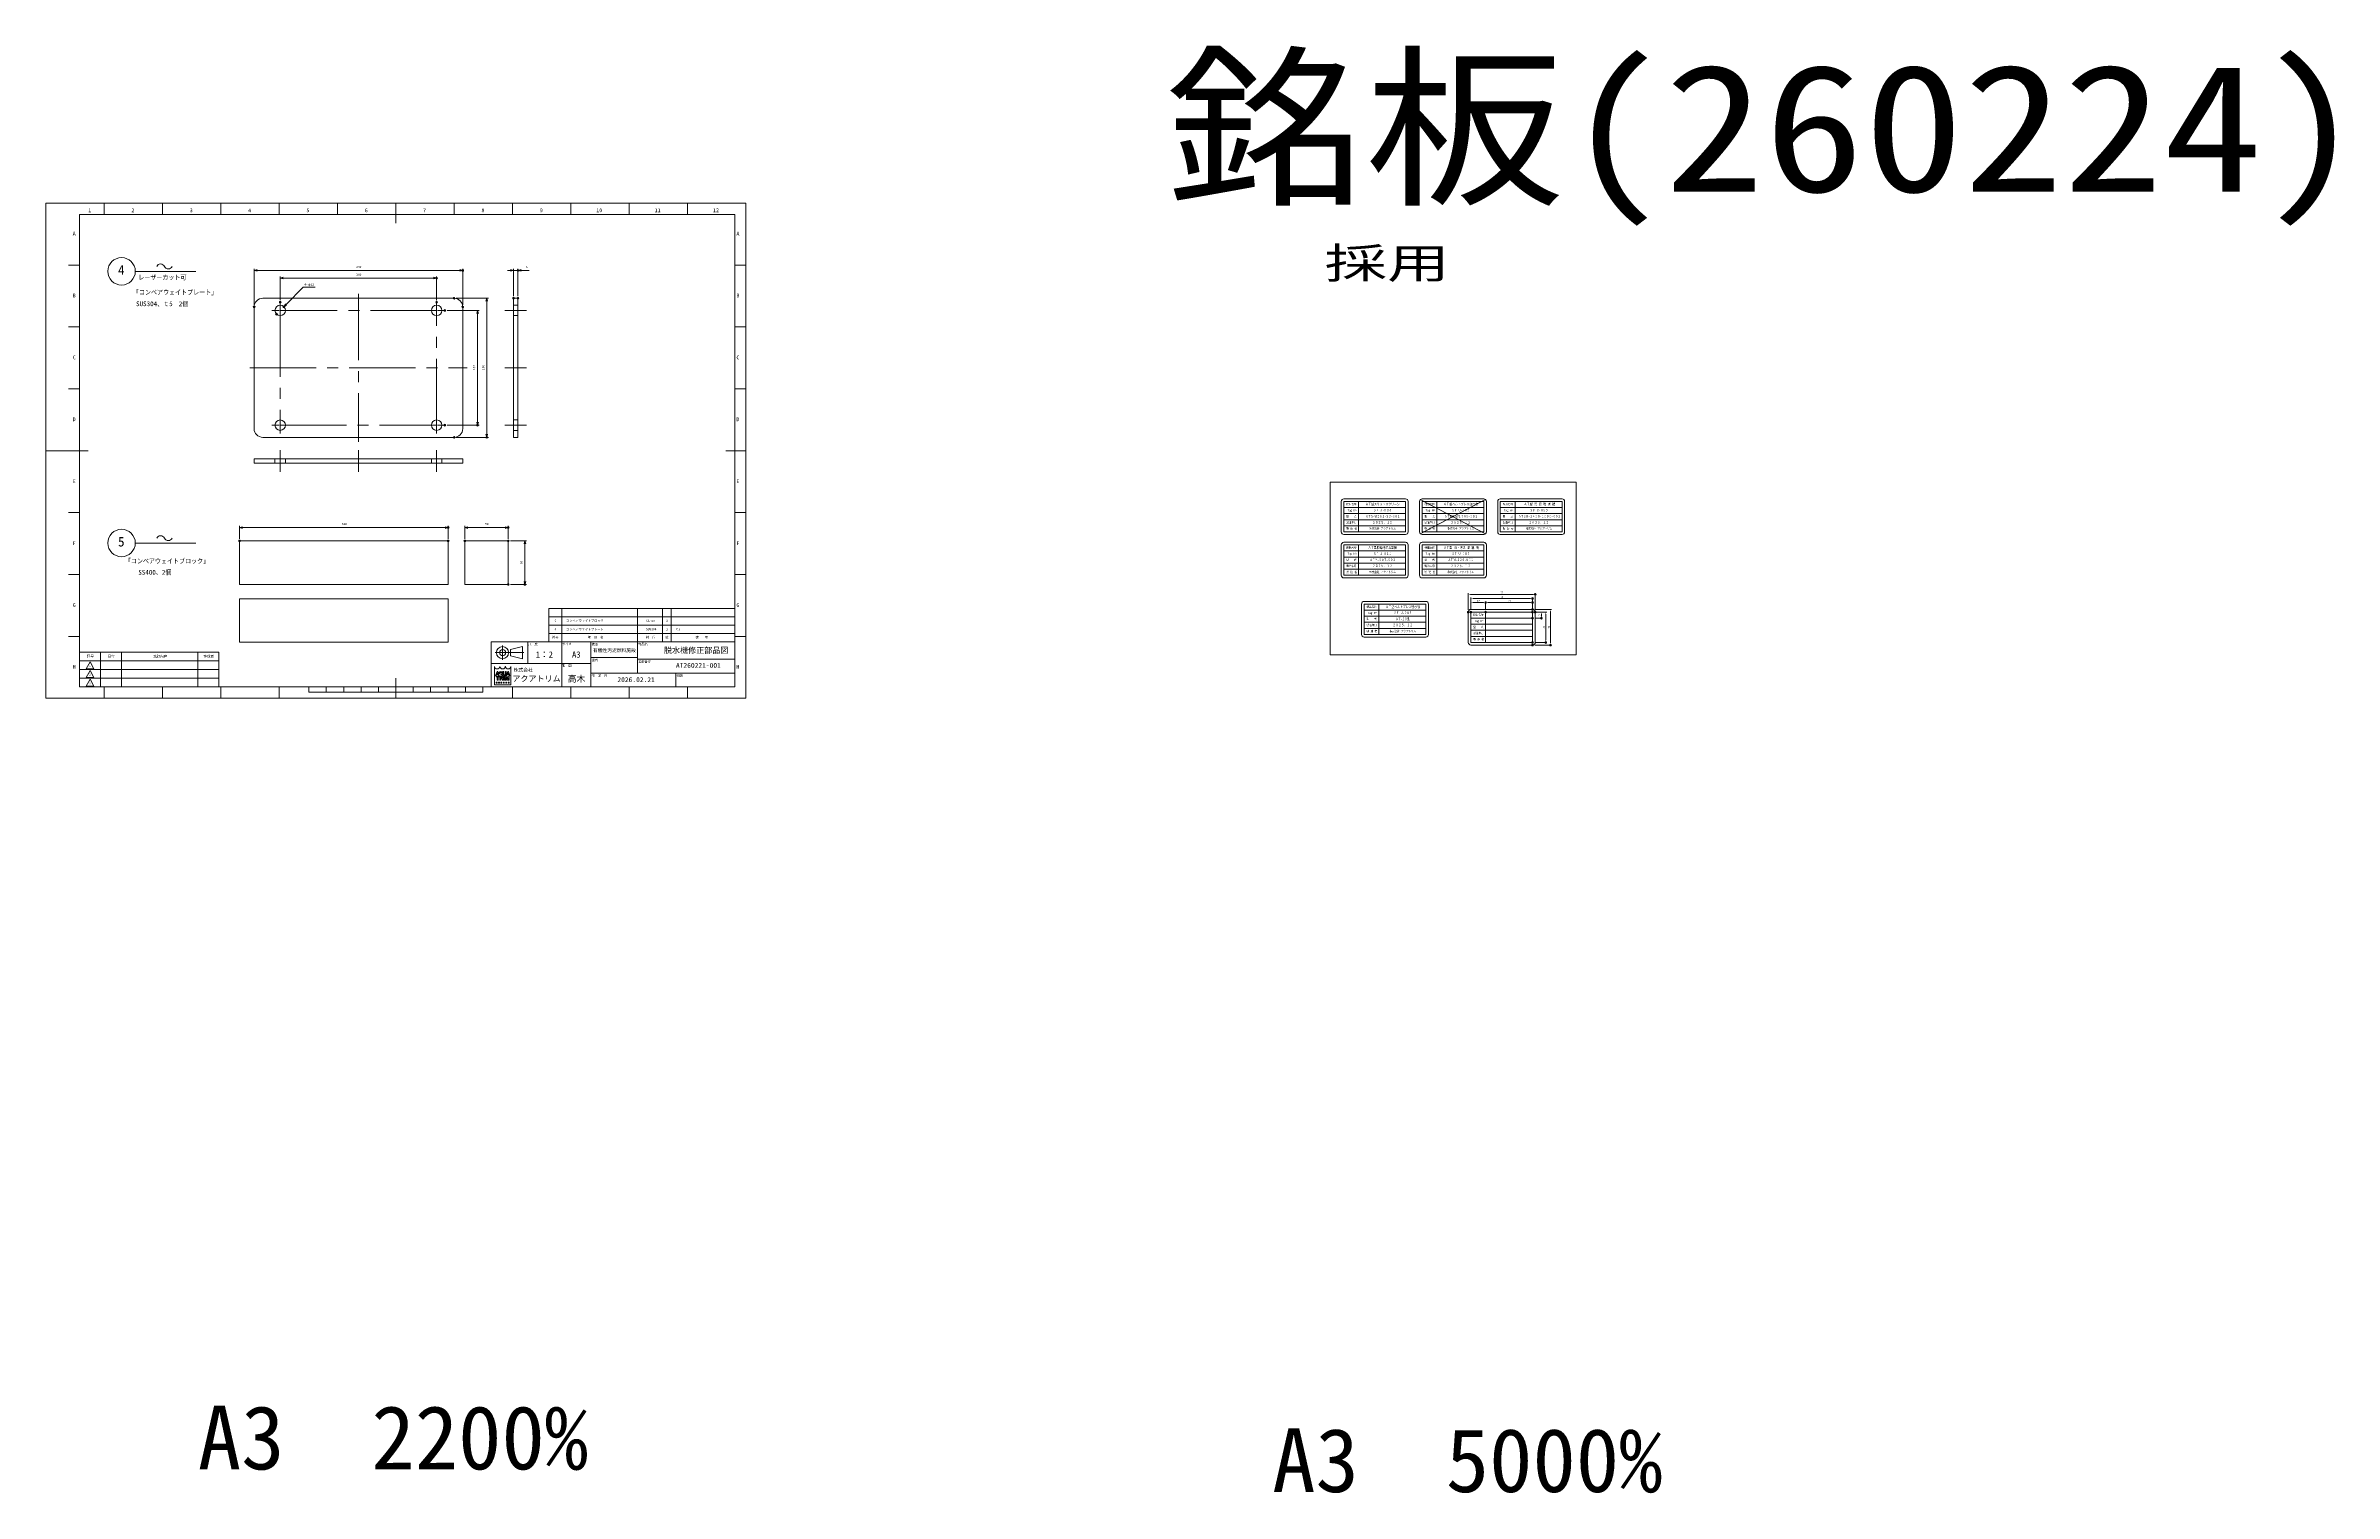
# Model space of a CAD drawing. Units: millimetres at full size. Extents: x -34906 to 7411, y -8440 to 3030.
# Drawn here: x -7189 to -4557, y -8425 to -6760 of the extents above; entities that cross this region are included whole.
import ezdxf
from ezdxf.enums import TextEntityAlignment as Align

# ---------------------------------------------------------------- set-up
doc = ezdxf.new("R2010")
doc.units = ezdxf.units.MM
doc.header["$LTSCALE"] = 4
doc.header["$PDMODE"] = 32
doc.header["$PDSIZE"] = 2
doc.linetypes.add('USER1', pattern=[28.575, 19.05, -3.175, 3.175, -3.175])
doc.linetypes.add('USER4', pattern=[4.7625, 3.175, -1.5875])
for name, color, linetype, lineweight in [('0-1_Defpoints', 7, 'Continuous', 18), ('0-2_01_外形線', 7, 'Continuous', 18), ('0-3_04_中心線', 7, 'USER1', 9), ('0-4_06_文字', 7, 'Continuous', 9), ('0-5_07_寸法線', 7, 'Continuous', 9), ('0-6_02_細線', 5, 'Continuous', 18), ('0-7_99_図枠', 7, 'Continuous', 18), ('0-9_10_補助線', 8, 'Continuous', 18), ('0-A_03_かくれ線', 6, 'USER4', 18)]:
    doc.layers.add(name, color=color, linetype=linetype, lineweight=lineweight)
doc.layers.add('0-F_06_PHANTOM', color=4, linetype='Continuous')
doc.styles.add('ＭＳ ゴシック', font='')
doc.styles.get('ＭＳ ゴシック').set_extended_font_data('MS Gothic')

# ---------------------------------------------------------------- blocks, each defined once
blk = doc.blocks.new('AM_BALLOON1')
at = {"layer": '0-9_10_補助線', "color": 3, "lineweight": 9}
blk.add_circle((0, 0), 2.5, dxfattribs=at)

msp = doc.modelspace()

# ---------------------------------------------------------------- linework, layer by layer
at = {"layer": '0-1_Defpoints'}
msp.add_lwpolyline([(-7189.364, -7510.374), (-6383.804, -7510.374), (-6383.804, -6940.728), (-7189.364, -6940.728)], close=True, dxfattribs=at)
at = {"layer": '0-1_Defpoints', "color": 4}
msp.add_lwpolyline([(-5711.641, -7261.66), (-5428.751, -7261.66), (-5428.751, -7460.328), (-5711.641, -7460.328)], close=True, dxfattribs=at)
at = {"layer": '0-2_01_外形線'}
for p, q in [((-6939.649, -7050.17), (-6719.649, -7050.17)), ((-6651.122, -7050.17), (-6646.122, -7050.17)), ((-6651.122, -7050.17), (-6651.122, -7210.17)), ((-6646.122, -7050.17), (-6646.122, -7210.17)), ((-6949.649, -7060.17), (-6949.649, -7200.17)), ((-6709.649, -7060.17), (-6709.649, -7200.17)), ((-6939.649, -7210.17), (-6719.649, -7210.17)), ((-6651.122, -7210.17), (-6646.122, -7210.17)), ((-6949.649, -7234.873), (-6709.649, -7234.873)), ((-6949.649, -7234.873), (-6949.649, -7239.873)), ((-6949.649, -7239.873), (-6709.649, -7239.873)), ((-6709.649, -7234.873), (-6709.649, -7239.873)), ((-5698.927, -7318.876), (-5698.927, -7283.876)), ((-5695.927, -7280.876), (-5624.927, -7280.876)), ((-5695.927, -7283.876), (-5624.927, -7283.876)), ((-5695.927, -7318.876), (-5695.927, -7283.876)), ((-5695.927, -7290.876), (-5624.927, -7290.876)), ((-5678.927, -7318.876), (-5678.927, -7283.876)), ((-5624.927, -7283.876), (-5624.927, -7318.876)), ((-5621.927, -7283.876), (-5621.927, -7318.876)), ((-5608.927, -7318.876), (-5608.927, -7283.876)), ((-5608.048, -7281.754), (-5532.805, -7320.997)), ((-5608.048, -7320.997), (-5532.805, -7281.754)), ((-5605.927, -7280.876), (-5534.927, -7280.876)), ((-5605.927, -7283.876), (-5534.927, -7283.876)), ((-5605.927, -7318.876), (-5605.927, -7283.876)), ((-5605.927, -7290.876), (-5534.927, -7290.876)), ((-5588.927, -7318.876), (-5588.927, -7283.876)), ((-5534.927, -7283.876), (-5534.927, -7318.876)), ((-5531.927, -7283.876), (-5531.927, -7318.876)), ((-5518.927, -7318.876), (-5518.927, -7283.876)), ((-5515.927, -7280.876), (-5444.927, -7280.876)), ((-5515.927, -7283.876), (-5444.927, -7283.876)), ((-5515.927, -7318.876), (-5515.927, -7283.876)), ((-5515.927, -7290.876), (-5444.927, -7290.876)), ((-5498.927, -7318.876), (-5498.927, -7283.876)), ((-5444.927, -7283.876), (-5444.927, -7318.876)), ((-5441.927, -7283.876), (-5441.927, -7318.876)), ((-5695.927, -7297.876), (-5624.927, -7297.876)), ((-5695.927, -7304.876), (-5624.927, -7304.876)), ((-5695.927, -7311.876), (-5624.927, -7311.876)), ((-5695.927, -7318.876), (-5624.927, -7318.876)), ((-5605.927, -7297.876), (-5534.927, -7297.876)), ((-5605.927, -7304.876), (-5534.927, -7304.876)), ((-5605.927, -7311.876), (-5534.927, -7311.876)), ((-5605.927, -7318.876), (-5534.927, -7318.876)), ((-5515.927, -7297.876), (-5444.927, -7297.876)), ((-5515.927, -7304.876), (-5444.927, -7304.876)), ((-5515.927, -7311.876), (-5444.927, -7311.876)), ((-5515.927, -7318.876), (-5444.927, -7318.876)), ((-5698.927, -7368.876), (-5698.927, -7333.876)), ((-5624.927, -7321.876), (-5695.927, -7321.876)), ((-5695.927, -7330.876), (-5624.927, -7330.876)), ((-5695.927, -7333.876), (-5624.927, -7333.876)), ((-5695.927, -7368.876), (-5695.927, -7333.876)), ((-5695.927, -7340.876), (-5624.927, -7340.876)), ((-5678.927, -7368.876), (-5678.927, -7333.876)), ((-5624.927, -7333.876), (-5624.927, -7368.876)), ((-5621.927, -7333.876), (-5621.927, -7368.876)), ((-5608.927, -7368.876), (-5608.927, -7333.876)), ((-5534.927, -7321.876), (-5605.927, -7321.876)), ((-5605.927, -7330.876), (-5534.927, -7330.876)), ((-5605.927, -7333.876), (-5534.927, -7333.876)), ((-5605.927, -7368.876), (-5605.927, -7333.876)), ((-5605.927, -7340.876), (-5534.927, -7340.876)), ((-5588.927, -7368.876), (-5588.927, -7333.876)), ((-5534.927, -7333.876), (-5534.927, -7368.876)), ((-5531.927, -7333.876), (-5531.927, -7368.876)), ((-5444.927, -7321.876), (-5515.927, -7321.876)), ((-5695.927, -7347.876), (-5624.927, -7347.876)), ((-5695.927, -7354.876), (-5624.927, -7354.876)), ((-5695.927, -7361.876), (-5624.927, -7361.876)), ((-5695.927, -7368.876), (-5624.927, -7368.876)), ((-5624.927, -7371.876), (-5695.927, -7371.876)), ((-5605.927, -7347.876), (-5534.927, -7347.876)), ((-5605.927, -7354.876), (-5534.927, -7354.876)), ((-5605.927, -7361.876), (-5534.927, -7361.876)), ((-5605.927, -7368.876), (-5534.927, -7368.876)), ((-5534.927, -7371.876), (-5605.927, -7371.876)), ((-5675.595, -7436.915), (-5675.595, -7401.915)), ((-5672.595, -7398.915), (-5601.595, -7398.915)), ((-5672.595, -7401.915), (-5601.595, -7401.915)), ((-5672.595, -7436.915), (-5672.595, -7401.915)), ((-5672.595, -7408.915), (-5601.595, -7408.915)), ((-5672.595, -7415.915), (-5601.595, -7415.915)), ((-5672.595, -7422.915), (-5601.595, -7422.915)), ((-5655.595, -7436.915), (-5655.595, -7401.915)), ((-5601.595, -7401.915), (-5601.595, -7436.915)), ((-5598.595, -7401.915), (-5598.595, -7436.915)), ((-5552.804, -7446.156), (-5552.804, -7411.156)), ((-5549.804, -7408.156), (-5478.804, -7408.156)), ((-5549.804, -7411.156), (-5478.804, -7411.156)), ((-5549.804, -7446.156), (-5549.804, -7411.156)), ((-5549.804, -7418.156), (-5478.804, -7418.156)), ((-5532.804, -7446.156), (-5532.804, -7411.156)), ((-5478.804, -7411.156), (-5478.804, -7446.156)), ((-5475.804, -7411.156), (-5475.804, -7446.156)), ((-5672.595, -7429.915), (-5601.595, -7429.915)), ((-5672.595, -7436.915), (-5601.595, -7436.915)), ((-5601.595, -7439.915), (-5672.595, -7439.915)), ((-5549.804, -7425.156), (-5478.804, -7425.156)), ((-5549.804, -7432.156), (-5478.804, -7432.156)), ((-5549.804, -7439.156), (-5478.804, -7439.156)), ((-5549.804, -7446.156), (-5478.804, -7446.156)), ((-5478.804, -7449.156), (-5549.804, -7449.156))]:
    msp.add_line(p, q, dxfattribs=at)
for points in [[(-6966.37, -7379.342), (-6726.37, -7379.342), (-6726.37, -7329.342), (-6966.37, -7329.342)], [(-6707.243, -7379.342), (-6657.243, -7379.342), (-6657.243, -7329.342), (-6707.243, -7329.342)], [(-6966.37, -7445.844), (-6726.37, -7445.844), (-6726.37, -7395.844), (-6966.37, -7395.844)]]:
    msp.add_lwpolyline(points, close=True, dxfattribs=at)
for centre in [(-6919.649, -7064.17), (-6739.649, -7064.17), (-6919.649, -7196.17), (-6739.649, -7196.17)]:
    msp.add_circle(centre, 6, dxfattribs=at)
for centre, radius, start, end in [((-6939.649, -7060.17), 10, 90, 180), ((-6719.649, -7060.17), 10, 0, 90), ((-6939.649, -7200.17), 10, 180, 270), ((-6719.649, -7200.17), 10, 270, 0), ((-5695.927, -7283.876), 3, 90, 180), ((-5624.927, -7283.876), 3, 0, 90), ((-5605.927, -7283.876), 3, 90, 180), ((-5534.927, -7283.876), 3, 0, 90), ((-5515.927, -7283.876), 3, 90, 180), ((-5444.927, -7283.876), 3, 0, 90), ((-5695.927, -7318.876), 3, 180, 270), ((-5624.927, -7318.876), 3, 270, 0), ((-5605.927, -7318.876), 3, 180, 270), ((-5534.927, -7318.876), 3, 270, 0), ((-5515.927, -7318.876), 3, 180, 270), ((-5444.927, -7318.876), 3, 270, 0), ((-5695.927, -7333.876), 3, 90, 180), ((-5624.927, -7333.876), 3, 0, 90), ((-5605.927, -7333.876), 3, 90, 180), ((-5534.927, -7333.876), 3, 0, 90), ((-5695.927, -7368.876), 3, 180, 270), ((-5624.927, -7368.876), 3, 270, 0), ((-5605.927, -7368.876), 3, 180, 270), ((-5534.927, -7368.876), 3, 270, 0), ((-5672.595, -7401.915), 3, 90, 180), ((-5601.595, -7401.915), 3, 0, 90), ((-5549.804, -7411.156), 3, 90, 180), ((-5478.804, -7411.156), 3, 0, 90), ((-5672.595, -7436.915), 3, 180, 270), ((-5601.595, -7436.915), 3, 270, 0), ((-5549.804, -7446.156), 3, 180, 270), ((-5478.804, -7446.156), 3, 270, 0)]:
    msp.add_arc(centre, radius, start, end, dxfattribs=at)
at = {"layer": '0-3_04_中心線'}
for p, q in [((-6919.649, -7062.97), (-6919.649, -7054.67)), ((-6739.649, -7062.97), (-6739.649, -7054.67)), ((-6929.149, -7064.17), (-6920.849, -7064.17)), ((-6919.649, -7073.67), (-6919.649, -7065.37)), ((-6918.449, -7064.17), (-6910.149, -7064.17)), ((-6749.149, -7064.17), (-6740.849, -7064.17)), ((-6739.649, -7073.67), (-6739.649, -7065.37)), ((-6738.449, -7064.17), (-6730.149, -7064.17)), ((-6919.649, -7194.97), (-6919.649, -7186.67)), ((-6739.649, -7194.97), (-6739.649, -7186.67)), ((-6929.149, -7196.17), (-6920.849, -7196.17)), ((-6919.649, -7205.67), (-6919.649, -7197.37)), ((-6918.449, -7196.17), (-6910.149, -7196.17)), ((-6749.149, -7196.17), (-6740.849, -7196.17)), ((-6739.649, -7205.67), (-6739.649, -7197.37)), ((-6738.449, -7196.17), (-6730.149, -7196.17))]:
    msp.add_line(p, q, dxfattribs=at)
at = {"layer": '0-3_04_中心線', "color": 1, "lineweight": 18}
for p, q in [((-6829.649, -7045.17), (-6829.649, -7215.17)), ((-6661.122, -7064.17), (-6636.122, -7064.17)), ((-6954.649, -7130.17), (-6704.649, -7130.17)), ((-6661.122, -7130.17), (-6636.122, -7130.17)), ((-6661.122, -7196.17), (-6636.122, -7196.17)), ((-6919.649, -7224.873), (-6919.649, -7249.873)), ((-6829.649, -7224.873), (-6829.649, -7249.873)), ((-6739.649, -7224.873), (-6739.649, -7249.873))]:
    msp.add_line(p, q, dxfattribs=at)
at = {"layer": '0-3_04_中心線', "linetype": 'Continuous'}
for p, q in [((-6920.249, -7064.17), (-6919.049, -7064.17)), ((-6919.649, -7064.77), (-6919.649, -7063.57)), ((-6740.249, -7064.17), (-6739.049, -7064.17)), ((-6739.649, -7064.77), (-6739.649, -7063.57)), ((-6920.249, -7196.17), (-6919.049, -7196.17)), ((-6919.649, -7196.77), (-6919.649, -7195.57)), ((-6740.249, -7196.17), (-6739.049, -7196.17)), ((-6739.649, -7196.77), (-6739.649, -7195.57))]:
    msp.add_line(p, q, dxfattribs=at)
at = {"layer": '0-3_04_中心線', "color": 1, "lineweight": 18}
msp.add_lwpolyline([(-6919.649, -7196.17), (-6739.649, -7196.17), (-6739.649, -7064.17), (-6919.649, -7064.17)], close=True, dxfattribs=at)
at = {"layer": '0-5_07_寸法線', "color": 3, "lineweight": 18}
for p, q in [((-7086.363, -7019.191), (-7016.877, -7019.191)), ((-6949.649, -7057.67), (-6949.649, -7016.171)), ((-6946.149, -7018.171), (-6713.149, -7018.171)), ((-6919.649, -7052.17), (-6919.649, -7024.992)), ((-6916.149, -7026.992), (-6743.149, -7026.992)), ((-6739.649, -7052.17), (-6739.649, -7024.992)), ((-6709.649, -7057.67), (-6709.649, -7016.171)), ((-6654.622, -7018.171), (-6658.122, -7018.171)), ((-6651.122, -7047.67), (-6651.122, -7016.171)), ((-6651.122, -7018.171), (-6646.122, -7018.171)), ((-6646.122, -7047.67), (-6646.122, -7016.171)), ((-6642.622, -7018.171), (-6633.256, -7018.171)), ((-6717.149, -7050.17), (-6680.097, -7050.17)), ((-6682.097, -7053.67), (-6682.097, -7206.67)), ((-6727.649, -7064.17), (-6690.597, -7064.17)), ((-6692.597, -7067.67), (-6692.597, -7192.67)), ((-6727.649, -7196.17), (-6690.597, -7196.17)), ((-6717.149, -7210.17), (-6680.097, -7210.17)), ((-6966.37, -7326.842), (-6966.37, -7311.907)), ((-6962.87, -7313.907), (-6729.87, -7313.907)), ((-6726.37, -7326.778), (-6726.37, -7311.907)), ((-6707.243, -7326.842), (-6707.243, -7311.907)), ((-6703.743, -7313.907), (-6660.743, -7313.907)), ((-6657.243, -7326.778), (-6657.243, -7311.907)), ((-7086.363, -7331.739), (-7016.877, -7331.739)), ((-6654.743, -7329.342), (-6636.139, -7329.342)), ((-6638.139, -7332.842), (-6638.139, -7375.842)), ((-6654.743, -7379.342), (-6636.139, -7379.342))]:
    msp.add_line(p, q, dxfattribs=at)
at = {"layer": '0-5_07_寸法線'}
for p, q in [((-6949.649, -7018.171), (-6946.149, -7018.171)), ((-6919.649, -7026.992), (-6916.149, -7026.992)), ((-6739.649, -7026.992), (-6743.149, -7026.992)), ((-6709.649, -7018.171), (-6713.149, -7018.171)), ((-6651.122, -7018.171), (-6654.622, -7018.171)), ((-6646.122, -7018.171), (-6642.622, -7018.171)), ((-6682.097, -7050.17), (-6682.097, -7053.67)), ((-6915.424, -7059.91), (-6912.96, -7057.424)), ((-6692.597, -7064.17), (-6692.597, -7067.67)), ((-6692.597, -7196.17), (-6692.597, -7192.67)), ((-6682.097, -7210.17), (-6682.097, -7206.67)), ((-6966.37, -7313.907), (-6962.87, -7313.907)), ((-6726.37, -7313.907), (-6729.87, -7313.907)), ((-6707.243, -7313.907), (-6703.743, -7313.907)), ((-6657.243, -7313.907), (-6660.743, -7313.907)), ((-6638.139, -7329.342), (-6638.139, -7332.842)), ((-6638.139, -7379.342), (-6638.139, -7375.842)), ((-5552.804, -7408.656), (-5552.804, -7389.577)), ((-5550.304, -7390.827), (-5478.304, -7390.827)), ((-5549.804, -7408.656), (-5549.804, -7394.351)), ((-5547.304, -7395.601), (-5481.304, -7395.601)), ((-5478.804, -7408.656), (-5478.804, -7394.351)), ((-5475.804, -7408.656), (-5475.804, -7389.577)), ((-5549.804, -7408.656), (-5549.804, -7399.003)), ((-5547.304, -7400.253), (-5535.304, -7400.253)), ((-5532.804, -7408.656), (-5532.804, -7399.003)), ((-5532.804, -7408.656), (-5532.804, -7399.003)), ((-5530.304, -7400.253), (-5481.304, -7400.253)), ((-5478.804, -7408.656), (-5478.804, -7399.003)), ((-5476.304, -7408.156), (-5456.895, -7408.156)), ((-5476.304, -7411.156), (-5462.391, -7411.156)), ((-5476.304, -7411.156), (-5467.477, -7411.156)), ((-5476.304, -7418.156), (-5467.477, -7418.156)), ((-5468.727, -7413.656), (-5468.727, -7415.656)), ((-5463.641, -7413.656), (-5463.641, -7443.656)), ((-5458.145, -7410.656), (-5458.145, -7446.656)), ((-5476.304, -7446.156), (-5462.391, -7446.156)), ((-5476.304, -7449.156), (-5456.895, -7449.156))]:
    msp.add_line(p, q, dxfattribs=at)
for points in [[(-6946.149, -7019.109), (-6949.649, -7018.171), (-6946.149, -7017.233)], [(-6916.149, -7027.929), (-6919.649, -7026.992), (-6916.149, -7026.054)], [(-6743.149, -7026.054), (-6739.649, -7026.992), (-6743.149, -7027.929)], [(-6713.149, -7017.233), (-6709.649, -7018.171), (-6713.149, -7019.109)], [(-6654.622, -7017.233), (-6651.122, -7018.171), (-6654.622, -7019.109)], [(-6642.622, -7019.109), (-6646.122, -7018.171), (-6642.622, -7017.233)], [(-6683.035, -7053.67), (-6682.097, -7050.17), (-6681.159, -7053.67)], [(-6912.294, -7058.085), (-6915.424, -7059.91), (-6913.626, -7056.764)], [(-6693.535, -7067.67), (-6692.597, -7064.17), (-6691.659, -7067.67)], [(-6691.659, -7192.67), (-6692.597, -7196.17), (-6693.535, -7192.67)], [(-6681.159, -7206.67), (-6682.097, -7210.17), (-6683.035, -7206.67)], [(-6962.87, -7314.845), (-6966.37, -7313.907), (-6962.87, -7312.97)], [(-6729.87, -7312.97), (-6726.37, -7313.907), (-6729.87, -7314.845)], [(-6703.743, -7314.845), (-6707.243, -7313.907), (-6703.743, -7312.97)], [(-6660.743, -7312.97), (-6657.243, -7313.907), (-6660.743, -7314.845)], [(-6639.077, -7332.842), (-6638.139, -7329.342), (-6637.201, -7332.842)], [(-6637.201, -7375.842), (-6638.139, -7379.342), (-6639.077, -7375.842)]]:
    msp.add_lwpolyline(points, dxfattribs=at)
at = {"layer": '0-5_07_寸法線', "color": 3, "lineweight": 18}
msp.add_lwpolyline([(-6879.391, -7037.556), (-6893.258, -7037.556), (-6912.96, -7057.424)], dxfattribs=at)
at = {"layer": '0-5_07_寸法線', "lineweight": 18}
for centre, start, end in [((-7057.334, -7015.599), 24.22764, 155.57578), ((-7048.473, -7011.594), 204.22764, 335.57578), ((-7057.334, -7328.148), 24.22764, 155.57578), ((-7048.473, -7324.142), 204.22764, 335.57578)]:
    msp.add_arc(centre, 4.862, start, end, dxfattribs=at)
at = {"layer": '0-5_07_寸法線'}
for p in [(-6739.649, -7026.992), (-6709.649, -7018.171), (-6646.122, -7018.171), (-6919.649, -7054.67), (-6739.649, -7054.67), (-6719.649, -7050.17), (-6651.122, -7050.17), (-6646.122, -7050.17), (-6949.649, -7060.17), (-6923.874, -7068.431), (-6915.424, -7059.91), (-6730.149, -7064.17), (-6709.649, -7060.17), (-6730.149, -7196.17), (-6719.649, -7210.17), (-6692.597, -7196.17), (-6682.097, -7210.17), (-6726.37, -7313.907), (-6657.243, -7313.907), (-6966.37, -7329.342), (-6726.37, -7329.278), (-6707.243, -7329.342), (-6657.243, -7329.278), (-6657.243, -7329.342), (-6657.243, -7379.342), (-6638.139, -7379.342), (-5478.804, -7395.601), (-5475.804, -7390.827), (-5552.804, -7411.156), (-5549.804, -7411.156), (-5532.804, -7400.253), (-5532.804, -7411.156), (-5478.804, -7400.253), (-5478.804, -7408.156), (-5478.804, -7411.156), (-5478.804, -7411.156), (-5478.804, -7411.156), (-5478.804, -7418.156), (-5475.804, -7411.156), (-5468.727, -7418.156), (-5478.804, -7446.156), (-5478.804, -7449.156), (-5463.641, -7446.156), (-5458.145, -7449.156)]:
    msp.add_point(p, dxfattribs=at)
for points in [[(-5550.304, -7390.41), (-5550.304, -7391.244), (-5552.804, -7390.827)], [(-5547.304, -7395.184), (-5547.304, -7396.017), (-5549.804, -7395.601)], [(-5481.304, -7395.184), (-5481.304, -7396.017), (-5478.804, -7395.601)], [(-5478.304, -7390.41), (-5478.304, -7391.244), (-5475.804, -7390.827)], [(-5547.304, -7399.837), (-5547.304, -7400.67), (-5549.804, -7400.253)], [(-5535.304, -7399.837), (-5535.304, -7400.67), (-5532.804, -7400.253)], [(-5530.304, -7399.837), (-5530.304, -7400.67), (-5532.804, -7400.253)], [(-5481.304, -7399.837), (-5481.304, -7400.67), (-5478.804, -7400.253)], [(-5469.144, -7413.656), (-5468.31, -7413.656), (-5468.727, -7411.156)], [(-5469.144, -7415.656), (-5468.31, -7415.656), (-5468.727, -7418.156)], [(-5464.058, -7413.656), (-5463.224, -7413.656), (-5463.641, -7411.156)], [(-5458.561, -7410.656), (-5457.728, -7410.656), (-5458.145, -7408.156)], [(-5464.058, -7443.656), (-5463.224, -7443.656), (-5463.641, -7446.156)], [(-5458.561, -7446.656), (-5457.728, -7446.656), (-5458.145, -7449.156)]]:
    msp.add_solid(points, dxfattribs=at)
at = {"layer": '0-6_02_細線'}
for p, q in [((-6610.652, -7445.374), (-6610.652, -7406.974)), ((-6610.652, -7406.974), (-6396.804, -7406.974)), ((-6610.652, -7416.574), (-6396.804, -7416.574)), ((-6595.804, -7406.974), (-6595.804, -7445.374)), ((-6508.706, -7406.974), (-6508.706, -7445.374)), ((-6479.796, -7406.974), (-6479.796, -7445.374)), ((-6469.897, -7406.974), (-6469.897, -7445.374)), ((-6610.652, -7426.174), (-6396.804, -7426.174)), ((-6610.652, -7435.774), (-6396.804, -7435.774))]:
    msp.add_line(p, q, dxfattribs=at)
at = {"layer": '0-7_99_図枠'}
for p, q in [((-7122.234, -6953.728), (-7122.234, -6940.728)), ((-7055.104, -6953.728), (-7055.104, -6940.728)), ((-6987.974, -6953.728), (-6987.974, -6940.728)), ((-6920.844, -6953.728), (-6920.844, -6940.728)), ((-6853.714, -6953.728), (-6853.714, -6940.728)), ((-6786.584, -6940.728), (-6786.584, -6963.728)), ((-6719.454, -6953.728), (-6719.454, -6940.728)), ((-6652.324, -6953.728), (-6652.324, -6940.728)), ((-6585.194, -6953.728), (-6585.194, -6940.728)), ((-6585.194, -6953.728), (-6585.194, -6940.728)), ((-6518.064, -6953.728), (-6518.064, -6940.728)), ((-6450.934, -6953.728), (-6450.934, -6940.728)), ((-7150.404, -7011.933), (-7163.404, -7011.933)), ((-6383.804, -7011.933), (-6396.804, -7011.933)), ((-7150.404, -7083.139), (-7163.404, -7083.139)), ((-6383.804, -7083.139), (-6396.804, -7083.139)), ((-7150.404, -7154.345), (-7163.404, -7154.345)), ((-6383.804, -7154.345), (-6396.804, -7154.345)), ((-7189.364, -7225.551), (-7140.404, -7225.551)), ((-6383.804, -7225.551), (-6406.804, -7225.551)), ((-7150.404, -7296.756), (-7163.404, -7296.756)), ((-6383.804, -7296.756), (-6396.804, -7296.756)), ((-7150.404, -7367.962), (-7163.404, -7367.962)), ((-6383.804, -7367.962), (-6396.804, -7367.962)), ((-7150.404, -7439.168), (-7163.404, -7439.168)), ((-6663.854, -7466.274), (-6663.854, -7449.474)), ((-6634.804, -7470.374), (-6634.804, -7445.374)), ((-6595.804, -7497.374), (-6595.804, -7445.374)), ((-6562.107, -7497.374), (-6562.107, -7445.374)), ((-6508.706, -7445.374), (-6508.706, -7481.374)), ((-6383.804, -7439.168), (-6396.804, -7439.168)), ((-7150.404, -7467.374), (-6990.404, -7467.374)), ((-7126.404, -7497.374), (-7126.404, -7457.374)), ((-7102.404, -7497.374), (-7102.404, -7457.374)), ((-7014.404, -7497.374), (-7014.404, -7457.374)), ((-6562.107, -7470.374), (-6676.804, -7470.374)), ((-6672.254, -7457.874), (-6639.354, -7457.874)), ((-6562.107, -7463.374), (-6508.706, -7463.374)), ((-6508.706, -7465.374), (-6396.804, -7465.374)), ((-7150.404, -7477.374), (-6990.404, -7477.374)), ((-7150.404, -7487.374), (-6990.404, -7487.374)), ((-7122.234, -7510.374), (-7122.234, -7497.374)), ((-7055.104, -7510.374), (-7055.104, -7497.374)), ((-6987.974, -7510.374), (-6987.974, -7497.374)), ((-6920.844, -7510.374), (-6920.844, -7497.374)), ((-6886.584, -7503.374), (-6886.584, -7497.374)), ((-6886.584, -7503.374), (-6686.584, -7503.374)), ((-6866.584, -7503.374), (-6866.584, -7497.374)), ((-6846.584, -7503.374), (-6846.584, -7497.374)), ((-6826.584, -7503.374), (-6826.584, -7497.374)), ((-6806.584, -7503.374), (-6806.584, -7497.374)), ((-6786.584, -7510.374), (-6786.584, -7487.374)), ((-6766.584, -7503.374), (-6766.584, -7497.374)), ((-6746.584, -7503.374), (-6746.584, -7497.374)), ((-6726.584, -7503.374), (-6726.584, -7497.374)), ((-6706.584, -7503.374), (-6706.584, -7497.374)), ((-6686.584, -7503.374), (-6686.584, -7497.374)), ((-6671.897, -7484.196), (-6671.897, -7484.174)), ((-6671.897, -7484.196), (-6671.084, -7484.196)), ((-6671.31, -7485.102), (-6667.597, -7485.102)), ((-6671.31, -7485.102), (-6671.31, -7485.736)), ((-6671.31, -7485.736), (-6669.951, -7485.736)), ((-6671.084, -7484.196), (-6669.814, -7480.629)), ((-6671.083, -7492.001), (-6671.083, -7493.088)), ((-6670.641, -7483.002), (-6670.396, -7482.314)), ((-6670.641, -7483.002), (-6668.969, -7483.002)), ((-6670.396, -7482.314), (-6669.214, -7482.314)), ((-6670.19, -7479.668), (-6669.439, -7479.668)), ((-6669.861, -7489.63), (-6669.861, -7485.826)), ((-6669.861, -7489.63), (-6669.046, -7489.63)), ((-6669.214, -7482.314), (-6669.814, -7480.629)), ((-6667.731, -7484.174), (-6669.439, -7479.668)), ((-6669.046, -7489.63), (-6669.046, -7485.826)), ((-6668.955, -7485.736), (-6667.597, -7485.736)), ((-6668.366, -7492.001), (-6668.366, -7493.088)), ((-6667.924, -7481.66), (-6667.924, -7482.204)), ((-6667.731, -7484.196), (-6667.731, -7484.174)), ((-6667.597, -7485.102), (-6667.597, -7485.736)), ((-6667.17, -7481.714), (-6667.17, -7482.148)), ((-6667.08, -7485.102), (-6667.08, -7489.63)), ((-6667.08, -7485.102), (-6664.998, -7485.102)), ((-6666.265, -7485.736), (-6664.889, -7485.736)), ((-6666.238, -7487.484), (-6666.238, -7486.85)), ((-6666.238, -7486.85), (-6664.889, -7486.85)), ((-6666.238, -7487.484), (-6665.349, -7487.484)), ((-6665.666, -7482.996), (-6665.265, -7482.57)), ((-6665.666, -7482.996), (-6665.296, -7483.355)), ((-6665.649, -7492.001), (-6665.649, -7493.088)), ((-6665.265, -7482.57), (-6663.588, -7483.952)), ((-6665.013, -7487.711), (-6664.324, -7489.63)), ((-6664.781, -7482.947), (-6664.198, -7483.427)), ((-6664.741, -7483.895), (-6664.112, -7484.508)), ((-6664.513, -7481.714), (-6664.513, -7482.148)), ((-6664.324, -7489.63), (-6663.445, -7489.63)), ((-6664.225, -7487.683), (-6663.445, -7489.593)), ((-6664.112, -7484.508), (-6663.588, -7483.952)), ((-6663.759, -7481.66), (-6663.759, -7482.204)), ((-6663.445, -7489.593), (-6663.445, -7489.63)), ((-6663.34, -7482.368), (-6663.34, -7479.668)), ((-6662.525, -7479.668), (-6663.34, -7479.668)), ((-6662.932, -7492.001), (-6662.932, -7493.088)), ((-6662.758, -7485.102), (-6661.762, -7485.102)), ((-6662.758, -7485.102), (-6662.758, -7485.736)), ((-6662.758, -7489.63), (-6662.758, -7488.996)), ((-6662.668, -7488.905), (-6662.668, -7485.826)), ((-6662.525, -7482.204), (-6662.525, -7479.668)), ((-6661.853, -7488.905), (-6661.853, -7485.826)), ((-6661.762, -7485.102), (-6661.762, -7485.736)), ((-6661.302, -7484.196), (-6661.574, -7484.196)), ((-6660.946, -7485.102), (-6659.764, -7485.102)), ((-6660.215, -7492.001), (-6660.215, -7493.088)), ((-6659.09, -7489.63), (-6660.132, -7486.46)), ((-6658.682, -7488.39), (-6659.764, -7485.102)), ((-6659.582, -7484.196), (-6659.582, -7484.174)), ((-6659.582, -7484.196), (-6658.769, -7484.196)), ((-6659.536, -7482.368), (-6659.536, -7479.668)), ((-6659.09, -7489.63), (-6658.275, -7489.63)), ((-6658.769, -7484.196), (-6657.499, -7480.629)), ((-6658.682, -7488.39), (-6657.601, -7485.102)), ((-6658.326, -7483.002), (-6658.081, -7482.314)), ((-6658.326, -7483.002), (-6656.654, -7483.002)), ((-6658.275, -7489.63), (-6657.232, -7486.46)), ((-6658.081, -7482.314), (-6656.9, -7482.314)), ((-6657.875, -7479.668), (-6657.124, -7479.668)), ((-6656.417, -7485.102), (-6657.601, -7485.102)), ((-6656.9, -7482.314), (-6657.499, -7480.629)), ((-6655.417, -7484.174), (-6657.124, -7479.668)), ((-6656.412, -7492.001), (-6656.412, -7493.088)), ((-6655.417, -7484.196), (-6655.417, -7484.174)), ((-6652.324, -7510.374), (-6652.324, -7497.374)), ((-6585.194, -7510.374), (-6585.194, -7497.374)), ((-6585.194, -7510.374), (-6585.194, -7497.374)), ((-6562.107, -7481.374), (-6396.804, -7481.374)), ((-6518.064, -7510.374), (-6518.064, -7497.374)), ((-6464.339, -7481.374), (-6464.339, -7497.374)), ((-6450.934, -7510.374), (-6450.934, -7497.374))]:
    msp.add_line(p, q, dxfattribs=at)
for points in [[(-7150.404, -7497.374), (-6396.804, -7497.374), (-6396.804, -6953.728), (-7150.404, -6953.728)], [(-6676.804, -7497.374), (-6396.804, -7497.374), (-6396.804, -7445.374), (-6676.804, -7445.374)], [(-7150.404, -7497.374), (-6990.404, -7497.374), (-6990.404, -7457.374), (-7150.404, -7457.374)], [(-7142.904, -7476.312), (-7138.404, -7468.517), (-7133.904, -7476.312)], [(-6654.754, -7454.374), (-6640.754, -7450.874), (-6640.754, -7464.874), (-6654.754, -7461.374)], [(-7142.904, -7486.312), (-7138.404, -7478.517), (-7133.904, -7486.312)], [(-7142.904, -7496.312), (-7138.404, -7488.517), (-7133.904, -7496.312)]]:
    msp.add_lwpolyline(points, close=True, dxfattribs=at)
for points in [[(-6654.238, -7473.798), (-6654.238, -7494.718), (-6673.256, -7494.718), (-6673.256, -7473.798)], [(-6671.897, -7484.196), (-6671.897, -7484.174), (-6670.19, -7479.668)], [(-6671.083, -7492.001), (-6669.996, -7492.001), (-6669.996, -7493.088), (-6671.083, -7493.088)], [(-6667.731, -7484.196), (-6668.544, -7484.196), (-6668.969, -7483.002)], [(-6668.366, -7492.001), (-6667.279, -7492.001), (-6667.279, -7493.088), (-6668.366, -7493.088)], [(-6667.08, -7489.63), (-6666.265, -7489.63), (-6666.265, -7485.736)], [(-6665.649, -7492.001), (-6664.562, -7492.001), (-6664.562, -7493.088), (-6665.649, -7493.088)], [(-6662.932, -7492.001), (-6661.846, -7492.001), (-6661.846, -7493.088), (-6662.932, -7493.088)], [(-6662.758, -7489.63), (-6661.762, -7489.63), (-6661.762, -7488.996)], [(-6660.946, -7485.102), (-6660.946, -7489.63), (-6660.131, -7489.63), (-6660.132, -7486.46)], [(-6660.351, -7482.204), (-6660.351, -7479.668), (-6659.536, -7479.668)], [(-6660.215, -7492.001), (-6659.129, -7492.001), (-6659.129, -7493.088), (-6660.215, -7493.088)], [(-6659.582, -7484.196), (-6659.582, -7484.174), (-6657.875, -7479.668)], [(-6656.412, -7492.001), (-6657.499, -7492.001), (-6657.499, -7493.088), (-6656.412, -7493.088)], [(-6657.232, -7486.46), (-6657.232, -7489.63), (-6656.417, -7489.63), (-6656.417, -7485.102)], [(-6655.417, -7484.196), (-6656.229, -7484.196), (-6656.654, -7483.002)]]:
    msp.add_lwpolyline(points, dxfattribs=at)
for radius in [7, 3.5]:
    msp.add_circle((-6663.854, -7457.874), radius, dxfattribs=at)
for centre, radius, start, end in [((-6673.256, -7473.889), 0.0906, 0, 90), ((-6666.917, -7473.889), 0.0906, 0, 180), ((-6666.917, -7473.889), 0.0906, 0, 90), ((-6660.578, -7473.889), 0.0906, 0, 180), ((-6654.238, -7473.889), 0.0906, 90, 180), ((-6669.951, -7485.826), 0.0906, 0, 90), ((-6668.955, -7485.826), 0.0906, 90, 180), ((-6665.349, -7487.846), 0.362, 21.9283, 90), ((-6664.908, -7486.293), 0.558, 271.99706, 88.00294), ((-6664.773, -7487.907), 0.592, 22.27295, 58.55311), ((-6661.426, -7482.286), 1.916, 182.45003, 265.55526), ((-6662.758, -7485.826), 0.0906, 0, 90), ((-6662.758, -7488.905), 0.0906, 270, 0), ((-6660.908, -7482.225), 1.617, 179.25279, 218.96457), ((-6661.438, -7481.921), 1.507, 241.15773, 298.84227), ((-6661.762, -7485.826), 0.0906, 90, 180), ((-6661.762, -7488.905), 0.0906, 180, 270), ((-6661.451, -7482.286), 1.916, 274.44474, 357.54997), ((-6661.968, -7482.225), 1.617, 321.03543, 0.74721)]:
    msp.add_arc(centre, radius, start, end, dxfattribs=at)
for centre, major_axis, ratio, start_param, end_param in [((-6670.087, -7473.889), (-3.079, 0), 0.882353, 6.28318531, 9.42477796), ((-6663.747, -7473.889), (-3.079, 0), 0.882353, 6.28318531, 9.42477796), ((-6657.408, -7473.889), (-3.079, 0), 0.882353, 6.28318531, 9.42477796), ((-6665.842, -7481.66), (-2.083, 0), 0.956522, 3.14159265, 6.28318531), ((-6665.842, -7482.204), (-2.083, 0), 0.956522, 4.15591475, 6.28318531), ((-6665.842, -7481.714), (1.328, 0), 0.994718, 6.28318531, 9.42477796), ((-6665.842, -7482.15), (1.328, 0), 0.995036, 1.14769271, 3.14159265), ((-6664.998, -7486.293), (-1.462, 0), 0.81482, 1.94406945, 4.71238898), ((-6665.842, -7482.15), (1.328, 0), 0.995036, 6.28318531, 6.92970349), ((-6665.842, -7482.204), (-2.083, 0), 0.956522, 3.14159265, 3.80298072)]:
    msp.add_ellipse(centre, major_axis=major_axis, ratio=ratio, start_param=start_param, end_param=end_param, dxfattribs=at)
at = {"layer": '0-A_03_かくれ線'}
for p, q in [((-6651.122, -7058.17), (-6646.122, -7058.17)), ((-6651.122, -7070.17), (-6646.122, -7070.17)), ((-6651.122, -7190.17), (-6646.122, -7190.17)), ((-6651.122, -7202.17), (-6646.122, -7202.17)), ((-6925.649, -7234.873), (-6925.649, -7239.873)), ((-6913.649, -7234.873), (-6913.649, -7239.873)), ((-6745.649, -7234.873), (-6745.649, -7239.873)), ((-6733.649, -7234.873), (-6733.649, -7239.873))]:
    msp.add_line(p, q, dxfattribs=at)

# ---------------------------------------------------------------- block references
at = {"layer": '0-4_06_文字', "xscale": 6.299618, "yscale": 6.299618}
for p in [(-7102.131, -7019.178), (-7102.131, -7331.727)]:
    msp.add_blockref('AM_BALLOON1', p, dxfattribs=at)

# ---------------------------------------------------------------- texts
at = {"layer": '0-4_06_文字', "style": 'ＭＳ ゴシック'}
for s, height, width, p in [('銘板(260224)', 146.6, 1.15, (-5901.618, -6971.642)), ('採用', 35.19, 1.5, (-5718.228, -7037.869)), ('レーザーカット可', 5.499, 0.9, (-7082.909, -7030.487)), ('SUS304、ｔ5\u30002個', 5.499, 0.9, (-7085.467, -7060.931)), ('「コンベアウェイトプレート」', 5.499, 0.9, (-7089.12, -7047.658)), ('機器名称', 2.346, 0.9, (-5693.187, -7288.976)), ('ＡＴ型スリットスクリーン', 2.933, 0.8, (-5671.127, -7289.376)), ('ＳＦ Ｕ-００４', 2.933, 0.7, (-5661.727, -7296.376)), ('機器名称', 2.346, 0.9, (-5603.187, -7288.976)), ('ＡＴ型ベルトプレス脱水機', 2.933, 0.8, (-5581.127, -7289.376)), ('ＳＦ Ｕ-００５', 2.933, 0.7, (-5571.727, -7296.376)), ('機器名称', 2.346, 0.9, (-5513.187, -7288.976)), ('ＡＴ型 汚 泥 乾 燥 機', 2.933, 0.8, (-5488.727, -7289.376)), ('ＳＦ Ｕ-００９', 2.933, 0.7, (-5481.727, -7296.376)), ('製造年月', 2.346, 0.9, (-5693.187, -7309.976)), ('製 造 者', 2.346, 0.9, (-5693.187, -7316.976)), ('型\u3000\u3000式', 2.346, 0.9, (-5693.187, -7302.976)), ('Tag №', 2.346, 0.9, (-5691.747, -7295.976)), ('ＡＴＳ-Ｗ２６１-Ｓ３-００１', 2.933, 0.7, (-5670.827, -7303.376)), ('株式会社 アクアトリム', 2.566, 0.8, (-5666.627, -7317.126)), ('２０２５．１２', 2.933, 0.8, (-5663.127, -7310.376)), ('製造年月', 2.346, 0.9, (-5603.187, -7309.976)), ('製 造 者', 2.346, 0.9, (-5603.187, -7316.976)), ('型\u3000\u3000式', 2.346, 0.9, (-5603.187, -7302.976)), ('Tag №', 2.346, 0.9, (-5601.747, -7295.976)), ('ＡＴＢＰ-Ｗ１７００-００１', 2.933, 0.7, (-5580.127, -7303.376)), ('株式会社 アクアトリム', 2.566, 0.8, (-5576.627, -7317.126)), ('２０２５．１２', 2.933, 0.8, (-5573.127, -7310.376)), ('製造年月', 2.346, 0.9, (-5513.187, -7309.976)), ('製 造 者', 2.346, 0.9, (-5513.187, -7316.976)), ('型\u3000\u3000式', 2.346, 0.9, (-5513.187, -7302.976)), ('Tag №', 2.346, 0.9, (-5511.747, -7295.976)), ('ＡＴＳＲ-２４００-１０００-００１', 2.933, 0.7, (-5495.027, -7303.376)), ('株式会社 アクアトリム', 2.566, 0.8, (-5486.627, -7317.126)), ('２０２５．１２', 2.933, 0.8, (-5483.127, -7310.376)), ('機器名称', 2.346, 0.9, (-5693.187, -7338.976)), ('Tag №', 2.346, 0.9, (-5691.747, -7345.976)), ('ＡＴ型乾燥汚泥成型機', 2.933, 0.8, (-5667.927, -7339.376)), ('ＳＦ Ｕ-０１１', 2.933, 0.7, (-5661.727, -7346.376)), ('機器名称', 2.346, 0.9, (-5603.187, -7338.976)), ('Tag №', 2.346, 0.9, (-5601.747, -7345.976)), ('ＡＴ型 油・汚泥 混 練 機', 2.933, 0.8, (-5581.127, -7339.376)), ('ＳＦ Ｕ-００７', 2.933, 0.7, (-5571.727, -7346.376)), ('「コンベアウェイトブロック」', 5.499, 0.9, (-7098.38, -7356.875)), ('SS400、2個', 5.499, 0.9, (-7082.909, -7369.832)), ('製造年月', 2.346, 0.9, (-5693.187, -7359.976)), ('製 造 者', 2.346, 0.9, (-5693.187, -7366.976)), ('型\u3000\u3000式', 2.346, 0.9, (-5693.187, -7352.976)), ('株式会社 アクアトリム', 2.566, 0.8, (-5666.627, -7367.126)), ('ＡＴＰ-５０Ｔ-００１', 2.933, 0.7, (-5665.927, -7353.376)), ('２０２５．１２', 2.933, 0.8, (-5663.127, -7360.376)), ('製造年月', 2.346, 0.9, (-5603.187, -7359.976)), ('製 造 者', 2.346, 0.9, (-5603.187, -7366.976)), ('型\u3000\u3000式', 2.346, 0.9, (-5603.187, -7352.976)), ('株式会社 アクアトリム', 2.566, 0.8, (-5576.627, -7367.126)), ('ＡＴＭ-１２５-００１', 2.933, 0.7, (-5575.927, -7353.376)), ('２０２５．１２', 2.933, 0.8, (-5573.127, -7360.376)), ('機器名称', 2.346, 0.9, (-5669.855, -7407.015)), ('型\u3000\u3000式', 2.346, 0.9, (-5669.855, -7421.015)), ('Tag №', 2.346, 0.9, (-5668.415, -7414.015)), ('ＡＴ型ベルトプレス脱水機', 2.933, 0.8, (-5647.795, -7407.415)), ('ＳＦ Ｕ-００５', 2.933, 0.7, (-5638.395, -7414.415)), ('ＡＴ-２０型', 2.933, 0.7, (-5636.295, -7421.415)), ('機器名称', 2.346, 0.9, (-5547.064, -7416.256)), ('Tag №', 2.346, 0.9, (-5545.624, -7423.256)), ('製造年月', 2.346, 0.9, (-5669.855, -7428.015)), ('製 造 者', 2.346, 0.9, (-5669.855, -7435.015)), ('株式会社 アクアトリム', 2.566, 0.8, (-5643.295, -7435.165)), ('２０２５．１２', 2.933, 0.8, (-5639.795, -7428.415)), ('製造年月', 2.346, 0.9, (-5547.064, -7437.256)), ('製 造 者', 2.346, 0.9, (-5547.064, -7444.256)), ('型\u3000\u3000式', 2.346, 0.9, (-5547.064, -7430.256))]:
    msp.add_text(s, height=height, dxfattribs=dict(at, width=width)).set_placement(p, align=Align.BOTTOM_LEFT)
at = {"layer": '0-4_06_文字', "color": 134, "style": 'ＭＳ ゴシック'}
for s, p in [('4', (-7106.239, -7026.435)), ('5', (-7106.239, -7338.984))]:
    msp.add_text(s, height=11, dxfattribs=at).set_placement(p, align=Align.BOTTOM_LEFT)
at = {"layer": '0-5_07_寸法線', "style": 'ＭＳ ゴシック'}
for s, height, p in [('240', 2.566, (-6832.274, -7016.171)), ('180', 2.566, (-6832.274, -7024.992)), ('5', 2.566, (-6637.064, -7016.171)), ('4-φ12', 2.566, (-6891.85, -7036.356)), ('240', 2.566, (-6848.995, -7311.907)), ('50', 2.566, (-6683.993, -7311.907)), ('17', 1.833, (-5542.554, -7399.623)), ('77', 1.833, (-5515.554, -7390.202)), ('71', 1.833, (-5515.554, -7394.971)), ('54', 1.833, (-5507.054, -7399.607))]:
    msp.add_text(s, height=height, dxfattribs=at).set_placement(p, align=Align.BOTTOM_LEFT)
for s, height, p in [('132', 2.566, (-6694.597, -7132.795)), ('160', 2.566, (-6684.097, -7132.795)), ('50', 2.566, (-6640.139, -7356.092)), ('7', 1.833, (-5469.352, -7415.281)), ('35', 1.833, (-5464.293, -7429.906)), ('41', 1.833, (-5458.775, -7429.906))]:
    msp.add_text(s, height=height, rotation=90, dxfattribs=at).set_placement(p, align=Align.BOTTOM_LEFT)
at = {"layer": '0-7_99_図枠', "style": 'ＭＳ ゴシック'}
for s, height, p in [('1', 4.399, (-7140.462, -6952.5)), ('2', 4.399, (-7090.851, -6952.5)), ('3', 4.399, (-7023.721, -6952.5)), ('4', 4.399, (-6956.591, -6952.5)), ('5', 4.399, (-6889.461, -6952.5)), ('6', 4.399, (-6822.331, -6952.5)), ('7', 4.399, (-6755.201, -6952.5)), ('8', 4.399, (-6688.071, -6952.5)), ('9', 4.399, (-6620.941, -6952.5)), ('10', 4.399, (-6555.993, -6952.5)), ('11', 4.399, (-6488.863, -6952.5)), ('12', 4.399, (-6421.733, -6952.5)), ('A', 4.399, (-7158.404, -6979.331)), ('A', 4.399, (-6394.804, -6979.331)), ('B', 4.399, (-7158.404, -7050.536)), ('B', 4.399, (-6394.804, -7050.536)), ('C', 4.399, (-7158.404, -7121.742)), ('C', 4.399, (-6394.804, -7121.742)), ('D', 4.399, (-7158.404, -7192.948)), ('D', 4.399, (-6394.804, -7192.948)), ('E', 4.399, (-7158.404, -7264.154)), ('E', 4.399, (-6394.804, -7264.154)), ('F', 4.399, (-7158.404, -7335.359)), ('F', 4.399, (-6394.804, -7335.359)), ('G', 4.399, (-7158.404, -7406.565)), ('5', 2.566, (-6604.063, -7423.258)), ('コンベアウェイトブロック', 2.566, (-6590.744, -7423.105)), ('SS400', 2.566, (-6498.826, -7423.412)), ('2', 2.566, (-6475.621, -7423.258)), ('G', 4.399, (-6394.804, -7406.565)), ('尺\u3000度', 2.566, (-6634.17, -7450.255)), ('符号', 2.566, (-6606.688, -7442.242)), ('4', 2.566, (-6604.063, -7433.056)), ('サイズ', 2.566, (-6595.17, -7449.991)), ('コンベアウェイトプレート', 2.566, (-6590.744, -7433.056)), ('部\u3000品\u3000名', 2.566, (-6565.705, -7442.242)), ('機器', 2.566, (-6561.146, -7450.196)), ('部品名', 2.566, (-6507.745, -7450.196)), ('材\u3000質', 2.566, (-6498.826, -7442.242)), ('SUS304', 2.566, (-6498.826, -7432.903)), ('数', 2.566, (-6476.496, -7442.242)), ('2', 2.566, (-6475.621, -7433.209)), ('ｔ5', 2.566, (-6464.837, -7433.056)), ('備\u3000\u3000考', 2.566, (-6441.79, -7442.242)), ('H', 4.399, (-7158.404, -7477.771)), ('記号', 2.933, (-7142.222, -7464.374)), ('1', 2.199, (-7139.379, -7474.858)), ('日付', 2.933, (-7118.222, -7464.374)), ('改訂内容', 2.933, (-7066.04, -7464.442)), ('作成者', 2.933, (-7008.131, -7464.374)), ('株式会社', 3.919, (-6651.079, -7480.85)), ('1：2', 7.185, (-6625.695, -7465.746)), ('製\u3000図', 2.566, (-6595.17, -7474.991)), ('A3', 7.185, (-6583.899, -7465.746)), ('型式', 2.566, (-6561.146, -7468.373)), ('有機性汚泥燃料施設', 3.919, (-6559.864, -7458.32)), ('図面番号', 2.566, (-6507.745, -7470.373)), ('脱水機修正部品図', 6.619, (-6478.114, -7460.468)), ('AT260221-001', 5.499, (-6464.336, -7476.85)), ('H', 4.399, (-6394.804, -7477.771)), ('3', 2.199, (-7139.379, -7494.858)), ('2', 2.199, (-7139.379, -7484.858)), ('アクアトリム', 6.619, (-6652.59, -7493.102)), ('高木', 7.185, (-6588.799, -7493.615)), ('作\u3000成\u3000日', 2.566, (-6561.39, -7486.331)), ('2026.02.21', 5.499, (-6531.696, -7493.383)), ('個数', 2.566, (-6463.5, -7486.429))]:
    msp.add_text(s, height=height, dxfattribs=at).set_placement(p, align=Align.BOTTOM_LEFT)
at = {"layer": '0-F_06_PHANTOM', "style": 'ＭＳ ゴシック'}
for s, p in [('A3\u30002200%', (-7014.442, -8419.496)), ('A3\u30005000%', (-5778.44, -8445.572))]:
    msp.add_text(s, height=73.31, dxfattribs=at).set_placement(p, align=Align.BOTTOM_LEFT)

doc.saveas('drawing.dxf')
